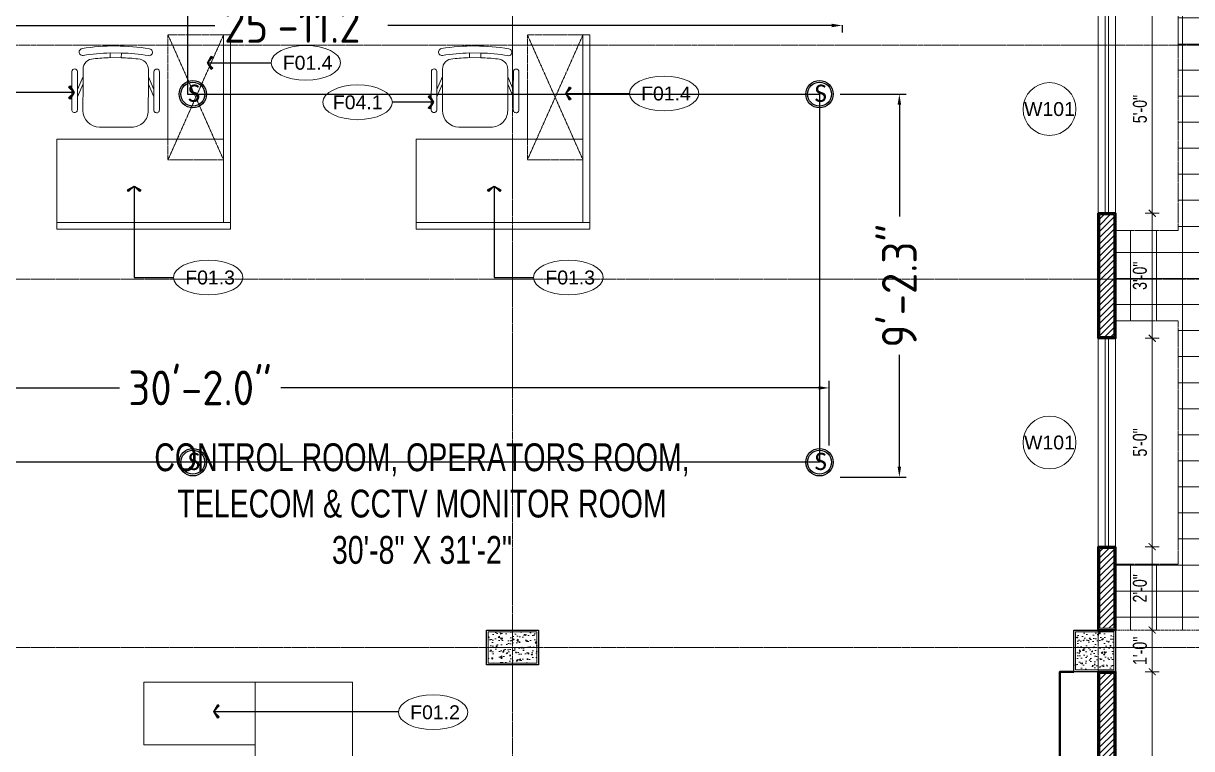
# Model space of a CAD drawing. Header units: inches. Extents: x 985 to 11353, y 526 to 2181.
# Drawn here: x 8684.3 to 9020.5, y 1572.1 to 1781 of the extents above; entities that cross this region are included whole.
import ezdxf
from ezdxf.enums import TextEntityAlignment as Align

# ---------------------------------------------------------------- set-up
doc = ezdxf.new("R2010")
doc.units = ezdxf.units.IN
doc.header["$MEASUREMENT"] = 0
for name, pattern in [('ACAD_ISO12W100', [21, 12, -3, 0, -3, 0, -3]), ('DASH', [0.35, 0.25, -0.1]), ('HIDDEN', [0.375, 0.25, -0.125]), ('PHANTOMX2', [5, 2.5, -0.5, 0.5, -0.5, 0.5, -0.5])]:
    doc.linetypes.add(name, pattern=pattern)
for name, color, linetype, lineweight in [('COLUMN', 1, 'Continuous', 25), ('Dimension', 22, 'Continuous', 13), ('Elevation Marker', 252, 'Continuous', 15), ('Glass', 5, 'Continuous', 9), ('grid', 9, 'Continuous', 13), ('HACTH', 8, 'Continuous', 9), ('I-DOOR-IDEN-N', 7, 'Continuous', 15), ('I-FURN-CODE', 171, 'Continuous', 15), ('ID-FURN', 7, 'Continuous', 15), ('Plaster Line', 5, 'Continuous', 15), ('Porch', 90, 'Continuous', 15), ('Sunshed', 5, 'Continuous', 15), ('wall 05', 3, 'Continuous', 40), ('WINDOW', 140, 'Continuous', 9)]:
    doc.layers.add(name, color=color, linetype=linetype, lineweight=lineweight)
for name, color, linetype in [('FREE-TEXT', 7, 'Continuous'), ('smoke detector', 1, 'Continuous'), ('Text', 7, 'Continuous'), ('zone wiring', 5, 'Continuous')]:
    doc.layers.add(name, color=color, linetype=linetype)
doc.styles.add('Arial', font='arial.ttf')
doc.styles.get("Standard").update_dxf_attribs({"font": 'isocp3.shx'})
doc.styles.add('Swiss721', font='swisscl.ttf')
doc.dimstyles.new('DIM08', dxfattribs={"dimtxt": 8, "dimasz": 4, "dimexe": 4, "dimexo": 0, "dimgap": 3, "dimtad": 1, "dimdec": 1, "dimzin": 3, "dimdsep": 46, "dimlunit": 4, "dimtxsty": 'Swiss721', "dimblk": 'ARCHTICK', "dimcen": 0, "dimdle": 4, "dimclrd": 256, "dimclre": 256, "dimclrt": 256, "dimadec": 0, "dimazin": 0, "dimtfac": 1, "dimtdec": 1, "dimtofl": 0, "dimtmove": 0, "dimatfit": 3, "dimldrblk": 'ARCHTICK', "dimfxl": 4, "dimfxlon": 1, "dimtfill": 1, "dimtolj": 1, "dimtzin": 0, "dimlwd": 9, "dimlwe": 9, "dimarcsym": 0})
doc.dimstyles.new('F50', dxfattribs={"dimscale": 50, "dimtxt": 1.6, "dimasz": 1, "dimexe": 1.5, "dimexo": 1, "dimgap": 0.5, "dimtad": 1, "dimdec": 0, "dimzin": 12, "dimdsep": 46, "dimtxsty": 'Arial', "dimblk1": 'ARCHTICK', "dimblk2": 'ARCHTICK', "dimsah": 1, "dimcen": 0, "dimdle": 1.5, "dimclrd": 9, "dimclre": 9, "dimclrt": 2, "dimadec": 0, "dimazin": 3, "dimtfac": 1, "dimtdec": 0, "dimtix": 1, "dimtmove": 2, "dimatfit": 3, "dimldrblk": 'ArrowNote', "dimfxl": 1, "dimtolj": 1, "dimtzin": 0, "dimarcsym": 0})
doc.dimstyles.get("Standard").update_dxf_attribs({"dimtxt": 2, "dimasz": 3, "dimexe": 2, "dimexo": 2, "dimgap": 1, "dimtad": 0, "dimtih": 1, "dimtoh": 1, "dimdec": 1, "dimzin": 0, "dimdsep": 46, "dimtxsty": 'Standard', "dimcen": 0, "dimclrd": 256, "dimclre": 256, "dimclrt": 256, "dimadec": 1, "dimazin": 0, "dimtfac": 1, "dimtdec": 1, "dimtofl": 0, "dimtmove": 0, "dimatfit": 3, "dimfxl": 1, "dimtolj": 1, "dimtzin": 0, "dimlwd": -1, "dimlwe": -1, "dimarcsym": 0})
pattern_1 = [(50, (0, 0), (3.58630091, -0.313760675), [0.375, -4.125]), (355, (0, 0), (-0.69375667, 3.76096067), [0.3, -3.3]), (100.4514, (0.299, -0.026), (2.89254691, 3.44719771), [0.31870095, -3.50571056]), (46.1842, (0, 1), (5.33620524, -0.82759507), [0.5625, -6.1875]), (96.6356, (0.4447, 0.931), (4.67331353, 4.87058935), [0.47805144, -5.258565]), (351.1842, (0, 1), (4.67330973, 4.870593), [0.45, -4.95]), (21, (0.5, 0.75), (2.98453526, -2.01309445), [0.375, -4.125]), (326, (0.5, 0.75), (1.21657666, 3.62575023), [0.3, -3.3]), (71.4514, (0.7487, 0.5822), (4.20111314, 1.61265248), [0.31870095, -3.50571056]), (37.5, (0, 0), (0.060799277, 1.66446927), [0, -3.26, 0, -3.35, 0, -3.3125]), (7.5, (0, 0), (1.315347687, 1.97205856), [0, -1.91, 0, -3.185, 0, -1.2625]), (327.5, (-1.115, 0), (2.66911218, -0.112774359), [0, -1.25, 0, -3.9, 0, -5.175]), (317.5, (-1.615, 0), (2.915930847, 0.50052491), [0, -1.625, 0, -2.59, 0, -3.675])]
pattern_2 = [(45, (-114667.1369, -169903.1285), (-0.8838834765, 0.8838834765), [])]

# ---------------------------------------------------------------- blocks, each defined once
blk = doc.blocks.new('C10X15')
at = {"layer": 'HACTH'}
h = blk.add_hatch(dxfattribs=at)
h.set_pattern_fill('AR-CONC', color=256, scale=0.5, style=0)
h.set_pattern_definition(pattern_1)
h.paths.add_polyline_path([(88231.5, -6817.5), (88231.5, -6808.5), (88217.5, -6808.5), (88217.5, -6817.5)])
at = {"layer": 'COLUMN'}
blk.add_lwpolyline([(88217, -6808), (88232, -6808), (88232, -6818), (88217, -6818)], close=True, dxfattribs=at)
at = {"layer": 'Plaster Line'}
blk.add_lwpolyline([(88217.5, -6808.5), (88231.5, -6808.5), (88231.5, -6817.5), (88217.5, -6817.5)], close=True, dxfattribs=at)
blk = doc.blocks.new('C 12X12')
at = {"layer": 'HACTH'}
h = blk.add_hatch(dxfattribs=at)
h.set_pattern_fill('AR-CONC', color=256, scale=0.5, style=0)
h.set_pattern_definition(pattern_1)
h.paths.add_polyline_path([(88279, -6819.5), (88279, -6808.5), (88268, -6808.5), (88268, -6819.5)])
at = {"layer": 'COLUMN'}
blk.add_lwpolyline([(88267.5, -6808), (88279.5, -6808), (88279.5, -6820), (88267.5, -6820)], close=True, dxfattribs=at)
at = {"layer": 'Plaster Line'}
blk.add_lwpolyline([(88268, -6808.5), (88279, -6808.5), (88279, -6819.5), (88268, -6819.5)], close=True, dxfattribs=at)
blk = doc.blocks.new('chair_12')
at = {"layer": 'ID-FURN', "color": 8}
for p, q in [((39.9, -50.7), (-40.1, -50.4)), ((39.8, -84.5), (-40.2, -84.2)), ((-235.6, -219.8), (-235.8, -272.6)), ((234.4, -221.1), (234.2, -274)), ((-275.9, -312.8), (-276, -365.7)), ((274.1, -314.4), (274, -367.2))]:
    blk.add_line(p, q, dxfattribs=at)
blk.add_lwpolyline([(-235.8, -272.6), (-236.3, -463.6, 0.411076), (-116.6, -583.9), (113.4, -584.6, 0.419442), (233.7, -464.9), (234.2, -274), (274, -367.2), (273.7, -460.5, 1.013898), (313.7, -460.6), (314.5, -185.6, 0.968623), (274.5, -185.5), (274.1, -314.4), (234.4, -221.1), (234.5, -168.9, 0.414335), (159.7, -93.7, 0.02236), (39.8, -84.5), (39.9, -50.7, -0.033856), (234.3, -69.8, 1.009644), (242.6, -20.5, 0.081725), (-242.7, -19.2, 1.009644), (-234.7, -68.5, -0.033856), (-40.1, -50.4), (-40.2, -84.2, 0.02236), (-160.2, -92.8, 0.416163), (-235.5, -167.6), (-235.6, -219.8), (-275.9, -312.8), (-275.5, -183.9, 0.92691), (-315.5, -183.8), (-316.3, -458.8, 1.016772), (-276.3, -458.9), (-276, -365.7)], format="xyb", close=True, dxfattribs=at)
blk = doc.blocks.new('ws 1200x1350')
at = {"layer": 'ID-FURN', "color": 8, "linetype": 'HIDDEN', "ltscale": 0.05}
for p, q in [((-7943.2, 23138.8), (-7543.2, 22238.8)), ((-7543.2, 23138.8), (-7943.2, 22238.8))]:
    blk.add_line(p, q, dxfattribs=at)
blk.add_lwpolyline([(-7943.2, 22238.8), (-7543.2, 22238.8), (-7543.2, 23138.8), (-7943.2, 23138.8)], close=True, dxfattribs=at)
at = {"layer": 'ID-FURN', "color": 8, "ltscale": 0.05}
for points in [[(-7543.2, 23138.8), (-7543.2, 21789.1), (-7493.2, 21789.1), (-7493.2, 23138.8)], [(-7543.2, 22389.1), (-7543.2, 21789.1), (-8743.2, 21789.1), (-8743.2, 22389.1)], [(-8743.2, 21789.1), (-8743.2, 21739.1), (-7493.2, 21739.1), (-7493.2, 21789.1)]]:
    blk.add_lwpolyline(points, close=True, dxfattribs=at)
at = {"layer": 'ID-FURN', "ltscale": 0.05}
blk.add_blockref('chair_12', (-8318.4, 23058.9), dxfattribs=at)
blk = doc.blocks.new('_ArchTick')
at = {"color": 0, "linetype": 'ByBlock', "const_width": 0.15}
blk.add_lwpolyline([(-0.5, -0.5), (0.5, 0.5)], dxfattribs=at)
blk = doc.blocks.new('*D393')
at = {"layer": 'Defpoints', "color": 0, "transparency": 16777216}
for p in [(8998.56, 1786.28), (8998.56, 1726.28), (9009.12, 1726.28)]:
    blk.add_point(p, dxfattribs=at)
at = {"layer": 'Dimension', "lineweight": 9, "transparency": 16777216}
for p, q in [((9009.12, 1788.28), (9009.12, 1724.28)), ((9007.12, 1786.28), (9011.12, 1786.28)), ((9007.12, 1726.28), (9011.12, 1726.28))]:
    blk.add_line(p, q, dxfattribs=at)
at = {"layer": 'Dimension', "lineweight": 9, "transparency": 16777216, "xscale": 2, "yscale": 2, "zscale": 2}
for p, rotation in [((9009.12, 1786.28), 90), ((9009.12, 1726.28), 270)]:
    blk.add_blockref('_ArchTick', p, dxfattribs=dict(at, rotation=rotation))
at = {"layer": 'Dimension', "transparency": 16777216, "insert": (9005.58, 1756.28), "char_height": 4, "attachment_point": 5, "rotation": 90, "style": 'Swiss721', "bg_fill": 3, "box_fill_scale": 1.25, "bg_fill_color": 256, "bg_fill_true_color": 13158600, "bg_fill_transparency": 0}
blk.add_mtext('\\A1;5\'-0"', dxfattribs=at)
blk = doc.blocks.new('*D394')
at = {"layer": 'Defpoints', "color": 0, "transparency": 16777216}
for p in [(8998.56, 1726.28), (8998.56, 1690.28), (9009.12, 1690.28)]:
    blk.add_point(p, dxfattribs=at)
at = {"layer": 'Dimension', "lineweight": 9, "transparency": 16777216}
for p, q in [((9009.12, 1728.28), (9009.12, 1688.28)), ((9007.12, 1726.28), (9011.12, 1726.28)), ((9007.12, 1690.28), (9011.12, 1690.28))]:
    blk.add_line(p, q, dxfattribs=at)
at = {"layer": 'Dimension', "lineweight": 9, "transparency": 16777216, "xscale": 2, "yscale": 2, "zscale": 2}
for p, rotation in [((9009.12, 1726.28), 90), ((9009.12, 1690.28), 270)]:
    blk.add_blockref('_ArchTick', p, dxfattribs=dict(at, rotation=rotation))
at = {"layer": 'Dimension', "transparency": 16777216, "insert": (9005.57, 1708.28), "char_height": 4, "attachment_point": 5, "rotation": 90, "style": 'Swiss721', "bg_fill": 3, "box_fill_scale": 1.25, "bg_fill_color": 256, "bg_fill_true_color": 13158600, "bg_fill_transparency": 0}
blk.add_mtext('\\A1;3\'-0"', dxfattribs=at)
blk = doc.blocks.new('*D395')
at = {"layer": 'Defpoints', "color": 0, "transparency": 16777216}
for p in [(8998.56, 1690.28), (8998.56, 1630.28), (9009.12, 1630.28)]:
    blk.add_point(p, dxfattribs=at)
at = {"layer": 'Dimension', "lineweight": 9, "transparency": 16777216}
for p, q in [((9009.12, 1692.28), (9009.12, 1628.28)), ((9007.12, 1690.28), (9011.12, 1690.28)), ((9007.12, 1630.28), (9011.12, 1630.28))]:
    blk.add_line(p, q, dxfattribs=at)
at = {"layer": 'Dimension', "lineweight": 9, "transparency": 16777216, "xscale": 2, "yscale": 2, "zscale": 2}
for p, rotation in [((9009.12, 1690.28), 90), ((9009.12, 1630.28), 270)]:
    blk.add_blockref('_ArchTick', p, dxfattribs=dict(at, rotation=rotation))
at = {"layer": 'Dimension', "transparency": 16777216, "insert": (9005.58, 1660.28), "char_height": 4, "attachment_point": 5, "rotation": 90, "style": 'Swiss721', "bg_fill": 3, "box_fill_scale": 1.25, "bg_fill_color": 256, "bg_fill_true_color": 13158600, "bg_fill_transparency": 0}
blk.add_mtext('\\A1;5\'-0"', dxfattribs=at)
blk = doc.blocks.new('*D396')
at = {"layer": 'Defpoints', "color": 0, "transparency": 16777216}
for p in [(8998.56, 1630.28), (8998.56, 1606.28), (9009.12, 1606.28)]:
    blk.add_point(p, dxfattribs=at)
at = {"layer": 'Dimension', "lineweight": 9, "transparency": 16777216}
for p, q in [((9007.12, 1630.28), (9011.12, 1630.28)), ((9009.12, 1632.28), (9009.12, 1604.28)), ((9007.12, 1606.28), (9011.12, 1606.28))]:
    blk.add_line(p, q, dxfattribs=at)
at = {"layer": 'Dimension', "lineweight": 9, "transparency": 16777216, "xscale": 2, "yscale": 2, "zscale": 2}
for p, rotation in [((9009.12, 1630.28), 90), ((9009.12, 1606.28), 270)]:
    blk.add_blockref('_ArchTick', p, dxfattribs=dict(at, rotation=rotation))
at = {"layer": 'Dimension', "transparency": 16777216, "insert": (9005.58, 1618.28), "char_height": 4, "attachment_point": 5, "rotation": 90, "style": 'Swiss721', "bg_fill": 3, "box_fill_scale": 1.25, "bg_fill_color": 256, "bg_fill_true_color": 13158600, "bg_fill_transparency": 0}
blk.add_mtext('\\A1;2\'-0"', dxfattribs=at)
blk = doc.blocks.new('*D397')
at = {"layer": 'Defpoints', "color": 0, "transparency": 16777216}
for p in [(8998.56, 1606.28), (8998.56, 1594.28)]:
    blk.add_point(p, dxfattribs=at)
at = {"layer": 'Dimension', "lineweight": 9, "transparency": 16777216}
for p, q in [((9009.12, 1608.28), (9009.12, 1592.28)), ((9007.12, 1606.28), (9011.12, 1606.28)), ((9007.12, 1594.28), (9011.12, 1594.28))]:
    blk.add_line(p, q, dxfattribs=at)
at = {"layer": 'Dimension', "lineweight": 9, "transparency": 16777216, "xscale": 2, "yscale": 2, "zscale": 2}
for p, rotation in [((9009.12, 1606.28), 90), ((9009.12, 1594.28), 270)]:
    blk.add_blockref('_ArchTick', p, dxfattribs=dict(at, rotation=rotation))
at = {"layer": 'Dimension', "transparency": 16777216, "insert": (9005.58, 1600.28), "char_height": 4, "attachment_point": 5, "rotation": 90, "style": 'Swiss721', "bg_fill": 3, "box_fill_scale": 1.25, "bg_fill_color": 256, "bg_fill_true_color": 13158600, "bg_fill_transparency": 0}
blk.add_mtext('\\A1;1\'-0"', dxfattribs=at)
at = {"layer": 'Defpoints', "color": 0, "transparency": 16777216}
blk.add_point((9009.12, 1594.28), dxfattribs=at)
blk = doc.blocks.new('*D398')
at = {"layer": 'Defpoints', "color": 0, "transparency": 16777216}
for p in [(8998.56, 1594.28), (8998.56, 1438.28), (9009.12, 1438.28)]:
    blk.add_point(p, dxfattribs=at)
at = {"layer": 'Dimension', "lineweight": 9, "transparency": 16777216}
for p, q in [((9007.12, 1594.28), (9011.12, 1594.28)), ((9009.12, 1596.28), (9009.12, 1436.28)), ((9007.12, 1438.28), (9011.12, 1438.28))]:
    blk.add_line(p, q, dxfattribs=at)
at = {"layer": 'Dimension', "lineweight": 9, "transparency": 16777216, "xscale": 2, "yscale": 2, "zscale": 2}
for p, rotation in [((9009.12, 1594.28), 90), ((9009.12, 1438.28), 270)]:
    blk.add_blockref('_ArchTick', p, dxfattribs=dict(at, rotation=rotation))
at = {"layer": 'Dimension', "transparency": 16777216, "insert": (9005.57, 1516.28), "char_height": 4, "attachment_point": 5, "rotation": 90, "style": 'Swiss721', "bg_fill": 3, "box_fill_scale": 1.25, "bg_fill_color": 256, "bg_fill_true_color": 13158600, "bg_fill_transparency": 0}
blk.add_mtext('\\A1;13\'-0"', dxfattribs=at)
blk = doc.blocks.new('wall&door')
at = {"color": 0, "linetype": 'ByBlock', "lineweight": -2}
blk.add_circle((0, 0), 3.04, dxfattribs=at)
at = {"color": 0, "linetype": 'ByBlock', "lineweight": -2, "ltscale": 25.4, "style": 'Arial'}
blk.add_attdef('PT1', text='', height=1.6, dxfattribs=at).set_placement((0, 0), align=Align.MIDDLE_CENTER)
blk = doc.blocks.new('ArrowNote')
at = {"linetype": 'ByBlock', "lineweight": -2}
h = blk.add_hatch(color=0, dxfattribs=at)
h.paths.add_polyline_path([(-0.56, -0.96), (-0.79, -0.79), (0, 0)])
h.paths.add_polyline_path([(-0.56, 0.96), (0, 0), (-0.79, 0.79)])
at = {"color": 0, "linetype": 'ByBlock', "lineweight": -2}
blk.add_lwpolyline([(0, 0), (-2, 0)], dxfattribs=at)
for points in [[(-0.56, 0.96), (0, 0), (-0.79, 0.79)], [(-0.56, -0.96), (-0.79, -0.79), (0, 0)]]:
    blk.add_lwpolyline(points, close=True, dxfattribs=at)
blk = doc.blocks.new('Floor Fin')
at = {"extrusion": (0, 0, -1)}
blk.add_ellipse((0, 0), major_axis=(4, 0), ratio=0.5, start_param=4.712389, end_param=10.995574, dxfattribs=at)
at = {"color": 0, "linetype": 'ByBlock', "lineweight": -2, "ltscale": 25.4, "style": 'Arial'}
blk.add_attdef('CA3', text='', height=1.6, dxfattribs=at).set_placement((0, 0), align=Align.MIDDLE_CENTER)
blk = doc.blocks.new('smoke detector')
at = {"layer": 'smoke detector'}
for radius in [3.95, 3.45]:
    blk.add_circle((331.62, 4109.64), radius, dxfattribs=at)
at = {"layer": 'smoke detector', "insert": (330.17, 4112.38), "char_height": 5, "attachment_point": 1}
blk.add_mtext_dynamic_manual_height_columns('{\\fCalibri|b0|i0|c0|p34;S}', width=5, gutter_width=1, heights=[0], dxfattribs=at)
blk = doc.blocks.new('*D443')
at = {"layer": 'Defpoints', "color": 0, "transparency": 16777216}
for p in [(8608.67, 1782.4), (8919.9, 1782.4), (8919.9, 1780.35)]:
    blk.add_point(p, dxfattribs=at)
at = {"layer": 'FREE-TEXT', "transparency": 16777216}
for p, q in [((8608.67, 1780.4), (8608.67, 1778.35)), ((8611.67, 1780.35), (8739.41, 1780.35)), ((8916.9, 1780.35), (8789.16, 1780.35)), ((8919.9, 1780.4), (8919.9, 1778.35))]:
    blk.add_line(p, q, dxfattribs=at)
for points in [[(8611.67, 1780.85), (8611.67, 1779.85), (8608.67, 1780.35)], [(8916.9, 1780.85), (8916.9, 1779.85), (8919.9, 1780.35)]]:
    blk.add_solid(points, dxfattribs=at)
at = {"layer": 'FREE-TEXT', "transparency": 16777216, "insert": (8764.28, 1780.35), "char_height": 10, "attachment_point": 5}
blk.add_mtext('\\A1;25\'-11.2"', dxfattribs=at)
blk = doc.blocks.new('*D444')
at = {"layer": 'Defpoints', "color": 0, "transparency": 16777216}
for p in [(8917.34, 1760.58), (8917.34, 1650.28), (8936.36, 1650.28)]:
    blk.add_point(p, dxfattribs=at)
at = {"layer": 'FREE-TEXT', "transparency": 16777216}
for p, q in [((8919.34, 1760.58), (8938.36, 1760.58)), ((8936.36, 1757.58), (8936.36, 1725.39)), ((8936.36, 1653.28), (8936.36, 1685.48)), ((8919.34, 1650.28), (8938.36, 1650.28))]:
    blk.add_line(p, q, dxfattribs=at)
for points in [[(8935.86, 1757.58), (8936.86, 1757.58), (8936.36, 1760.58)], [(8935.86, 1653.28), (8936.86, 1653.28), (8936.36, 1650.28)]]:
    blk.add_solid(points, dxfattribs=at)
at = {"layer": 'FREE-TEXT', "transparency": 16777216, "insert": (8936.36, 1705.43), "char_height": 10, "attachment_point": 5, "rotation": 90}
blk.add_mtext('\\A1;9\'-2.3"', dxfattribs=at)
blk = doc.blocks.new('*D445')
at = {"layer": 'Defpoints', "color": 0, "transparency": 16777216}
for p in [(8916.19, 1675.99), (8554.19, 1658.54), (8916.19, 1657.38)]:
    blk.add_point(p, dxfattribs=at)
at = {"layer": 'FREE-TEXT', "transparency": 16777216}
for p, q in [((8554.19, 1660.54), (8554.19, 1677.99)), ((8916.19, 1659.38), (8916.19, 1677.99)), ((8557.19, 1675.99), (8711.94, 1675.99)), ((8913.19, 1675.99), (8758.44, 1675.99))]:
    blk.add_line(p, q, dxfattribs=at)
for points in [[(8557.19, 1676.49), (8557.19, 1675.49), (8554.19, 1675.99)], [(8913.19, 1676.49), (8913.19, 1675.49), (8916.19, 1675.99)]]:
    blk.add_solid(points, dxfattribs=at)
at = {"layer": 'FREE-TEXT', "transparency": 16777216, "insert": (8735.19, 1675.99), "char_height": 10, "attachment_point": 5}
blk.add_mtext('\\A1;30\'-2.0"', dxfattribs=at)

msp = doc.modelspace()

# ---------------------------------------------------------------- hatches: boundary and pattern name
at = {"layer": 'HACTH'}
h = msp.add_hatch(dxfattribs=at)
h.set_pattern_fill('ANSI31', color=256, scale=10, style=0)
h.set_pattern_definition(pattern_2)
h.paths.add_polyline_path([(8998.06, 1725.78), (8994.06, 1725.78), (8994.06, 1706.79), (8994.06, 1702.79), (8994.06, 1690.78), (8998.06, 1690.78)])
h = msp.add_hatch(dxfattribs=at)
h.set_pattern_fill('ANSI31', color=256, scale=10, style=0)
h.set_pattern_definition([(45, (-110469.4742, -171261.8229), (-0.8838834765, 0.8838834765), [])])
h.paths.add_polyline_path([(8998.06, 1629.78), (8994.06, 1629.78), (8994.06, 1606.78), (8998.06, 1606.78)])
h = msp.add_hatch(dxfattribs=at)
h.set_pattern_fill('ANSI31', color=256, scale=10, style=0)
h.set_pattern_definition(pattern_2)
h.paths.add_polyline_path([(8998.06, 1593.78), (8994.06, 1593.78), (8994.06, 1438.78), (8998.06, 1438.78)])

# ---------------------------------------------------------------- linework, layer by layer
at = {"layer": 'Glass', "ltscale": 10}
for points in [[(8996.56, 1786.28), (8995.56, 1786.28), (8995.56, 1726.28), (8996.56, 1726.28)], [(8996.56, 1690.28), (8995.56, 1690.28), (8995.56, 1630.28), (8996.56, 1630.28)]]:
    msp.add_lwpolyline(points, close=True, dxfattribs=at)
at = {"layer": 'grid', "linetype": 'PHANTOMX2', "ltscale": 0.2}
for p, q in [((8825.06, 1897.99), (8825.06, 1391.54)), ((8993.56, 1897.99), (8993.56, 1391.54))]:
    msp.add_line(p, q, dxfattribs=at)
at = {"layer": 'ID-FURN'}
for points in [[(8751, 1573.24), (8751, 1591.24), (8719, 1591.24), (8719, 1573.24)], [(8779, 1525.24), (8779, 1591.24), (8751, 1591.24), (8751, 1525.24)]]:
    msp.add_lwpolyline(points, close=True, dxfattribs=at)
at = {"layer": 'Plaster Line'}
msp.add_lwpolyline([(8994.06, 1706.79), (8994.06, 1725.78), (8998.06, 1725.78), (8998.06, 1690.78), (8994.06, 1690.78), (8994.06, 1702.79), (8994.06, 1702.79), (8994.06, 1706.79), (8994.06, 1706.79)], dxfattribs=at)
for points in [[(8998.06, 1629.78), (8994.06, 1629.78), (8994.06, 1606.78), (8998.06, 1606.78)], [(8998.06, 1438.78), (8994.06, 1438.78), (8994.06, 1593.78), (8998.06, 1593.78)]]:
    msp.add_lwpolyline(points, close=True, dxfattribs=at)
at = {"layer": 'Porch', "linetype": 'DASH', "ltscale": 1.5}
msp.add_lwpolyline([(8998.56, 1606.28), (9068.57, 1606.28), (9068.57, 1438.28), (8998.56, 1438.28)], dxfattribs=at)
at = {"layer": 'Sunshed', "linetype": 'DASH'}
for points in [[(8998.56, 1721.28), (9016.56, 1721.28), (9016.56, 1791.28), (8998.56, 1791.28)], [(8998.56, 1625.28), (9016.56, 1625.28), (9016.56, 1695.28), (8998.56, 1695.28)]]:
    msp.add_lwpolyline(points, dxfattribs=at)
at = {"layer": 'wall 05'}
for points in [[(8993.56, 1707.29), (8993.56, 1726.28), (8998.56, 1726.28), (8998.56, 1690.28), (8993.56, 1690.28), (8993.56, 1707.29)], [(8986.56, 1438.28), (8982.56, 1438.28), (8982.56, 1594.28), (8986.56, 1594.28)]]:
    msp.add_lwpolyline(points, dxfattribs=at)
for points in [[(8998.56, 1630.28), (8993.56, 1630.28), (8993.56, 1606.28), (8998.56, 1606.28)], [(8998.56, 1438.28), (8993.56, 1438.28), (8993.56, 1594.28), (8998.56, 1594.28)]]:
    msp.add_lwpolyline(points, close=True, dxfattribs=at)
at = {"layer": 'WINDOW', "ltscale": 10}
for points in [[(8998.56, 1786.28), (8993.56, 1786.28), (8993.56, 1726.28), (8998.56, 1726.28)], [(8998.56, 1690.28), (8993.56, 1690.28), (8993.56, 1630.28), (8998.56, 1630.28)]]:
    msp.add_lwpolyline(points, close=True, dxfattribs=at)
at = {"layer": 'zone wiring', "color": 30}
for p, q in [((8731.53, 1792.98), (8731.53, 1760.58)), ((8731.53, 1760.58), (8913.39, 1760.58)), ((8913.39, 1760.58), (8913.39, 1654.59)), ((8913.39, 1654.59), (8554.19, 1654.59))]:
    msp.add_line(p, q, dxfattribs=at)

# ---------------------------------------------------------------- block references
at = {"layer": 'HACTH'}
for name, p in [('C10X15', (-79399.44, 8414.28)), ('C 12X12', (-79280.94, 8414.28))]:
    msp.add_blockref(name, p, dxfattribs=at)
at = {"layer": 'I-DOOR-IDEN-N'}
ref = msp.add_blockref('wall&door', (8979.55, 1756.28), dxfattribs=dict(at, xscale=2.5, yscale=2.5, zscale=2.5))
ref.add_attrib('PT1', 'W101', dxfattribs={"layer": '0', "color": 7, "linetype": 'ByBlock', "lineweight": -2, "ltscale": 25.4, "height": 4, "style": 'Arial'}).set_placement((8979.55, 1756.28), align=Align.MIDDLE_CENTER)
ref = msp.add_blockref('wall&door', (8979.55, 1660.28), dxfattribs=dict(at, xscale=2.5, yscale=2.5, zscale=2.5))
ref.add_attrib('PT1', 'W101', dxfattribs={"layer": '0', "color": 7, "linetype": 'ByBlock', "lineweight": -2, "ltscale": 25.4, "height": 4, "style": 'Arial'}).set_placement((8979.55, 1660.28), align=Align.MIDDLE_CENTER)
at = {"layer": 'I-FURN-CODE'}
ref = msp.add_blockref('Floor Fin', (8765.57, 1769.61), dxfattribs=dict(at, xscale=2.5, yscale=2.5, zscale=2.5))
ref.add_attrib('CA3', 'F01.4', dxfattribs={"layer": '0', "color": 7, "linetype": 'ByBlock', "lineweight": -2, "ltscale": 25.4, "height": 4, "style": 'Arial'}).set_placement((8766.11, 1769.61), align=Align.MIDDLE_CENTER)
ref = msp.add_blockref('Floor Fin', (8868.67, 1760.76), dxfattribs=dict(at, xscale=2.5, yscale=2.5, zscale=2.5))
ref.add_attrib('CA3', 'F01.4', dxfattribs={"layer": '0', "color": 7, "linetype": 'ByBlock', "lineweight": -2, "ltscale": 25.4, "height": 4, "style": 'Arial'}).set_placement((8869.21, 1760.76), align=Align.MIDDLE_CENTER)
ref = msp.add_blockref('Floor Fin', (8780.49, 1758.22), dxfattribs=dict(at, xscale=-2.5, yscale=2.5, zscale=2.5))
ref.add_attrib('CA3', 'F04.1', dxfattribs={"layer": '0', "color": 7, "linetype": 'ByBlock', "lineweight": -2, "ltscale": 25.4, "height": 4, "style": 'Arial'}).set_placement((8780.52, 1758.22), align=Align.MIDDLE_CENTER)
ref = msp.add_blockref('Floor Fin', (8737.51, 1707.79), dxfattribs=dict(at, xscale=2.5, yscale=2.5, zscale=2.5))
ref.add_attrib('CA3', 'F01.3', dxfattribs={"layer": '0', "color": 7, "linetype": 'ByBlock', "lineweight": -2, "ltscale": 25.4, "height": 4, "style": 'Arial'}).set_placement((8738.05, 1707.79), align=Align.MIDDLE_CENTER)
ref = msp.add_blockref('Floor Fin', (8841.12, 1707.79), dxfattribs=dict(at, xscale=2.5, yscale=2.5, zscale=2.5))
ref.add_attrib('CA3', 'F01.3', dxfattribs={"layer": '0', "color": 7, "linetype": 'ByBlock', "lineweight": -2, "ltscale": 25.4, "height": 4, "style": 'Arial'}).set_placement((8841.66, 1707.79), align=Align.MIDDLE_CENTER)
ref = msp.add_blockref('Floor Fin', (8802.23, 1582.6), dxfattribs=dict(at, xscale=2.5, yscale=2.5, zscale=2.5))
ref.add_attrib('CA3', 'F01.2', dxfattribs={"layer": '0', "color": 7, "linetype": 'ByBlock', "lineweight": -2, "ltscale": 25.4, "height": 4, "style": 'Arial'}).set_placement((8802.77, 1582.6), align=Align.MIDDLE_CENTER)
at = {"layer": 'ID-FURN', "xscale": 0.03999999997904524, "yscale": 0.03999999997904524, "zscale": 0.03999999997904524}
for p in [(9043.65, 852.09), (9147.06, 852.09)]:
    msp.add_blockref('ws 1200x1350', p, dxfattribs=at)
at = {"layer": 'smoke detector'}
for p in [(8401.47, -2349.06), (8581.77, -2349.06), (8401.47, -2455.05), (8581.77, -2455.05)]:
    msp.add_blockref('smoke detector', p, dxfattribs=at)

# ---------------------------------------------------------------- texts
at = {"layer": 'Text', "insert": (8799.01, 1660.02), "char_height": 8, "width": 158.6564, "attachment_point": 2, "style": 'Swiss721'}
msp.add_mtext('CONTROL ROOM, OPERATORS ROOM, TELECOM & CCTV MONITOR ROOM 30\'-8" X 31\'-2" ', dxfattribs=at)

# ---------------------------------------------------------------- dimensions: what is measured, and where the dimension line sits
at = {"layer": 'FREE-TEXT'}
for base, p1, p2, picture, middle in [((8919.9, 1780.35), (8608.67, 1782.4), (8919.9, 1782.4), '*D443', (8764.28, 1780.35)), ((8916.19, 1675.99), (8554.19, 1658.54), (8916.19, 1657.38), '*D445', (8735.19, 1675.99))]:
    dim = msp.add_linear_dim(base=base, p1=p1, p2=p2, dimstyle='Standard', override={"dimtxt": 10, "dimtih": 0, "dimtoh": 0, "dimlunit": 3}, dxfattribs=at)
    dim.commit()
    dim.dimension.update_dxf_attribs({"geometry": picture, "text_midpoint": middle})
dim = msp.add_linear_dim(base=(8936.36, 1650.28), p1=(8917.34, 1760.58), p2=(8917.34, 1650.28), angle=90, dimstyle='Standard', override={"dimtxt": 10, "dimtih": 0, "dimtoh": 0, "dimlunit": 3}, dxfattribs=at)
dim.commit()
dim.dimension.update_dxf_attribs({"geometry": '*D444', "text_midpoint": (8936.36, 1705.43)})

# ---------------------------------------------------------------- leaders
at = {"layer": 'I-FURN-CODE'}
for points, override in [([(8737.27, 1769.61), (8755.57, 1769.61)], {"dimasz": 0.04, "dimgap": 0.5, "dimtad": 0, "dimfxl": 0.18}), ([(8698.92, 1761.05), (8680.62, 1761.05)], {"dimasz": 0.04, "dimgap": 0.5, "dimtad": 0, "dimfxl": 0.18}), ([(8840.37, 1760.76), (8858.67, 1760.76)], {"dimasz": 0.04, "dimgap": 0.5, "dimtad": 0, "dimfxl": 0.18}), ([(8802.34, 1758.22), (8790.49, 1758.22)], {"dimasz": 0.04, "dimgap": 0.5, "dimtad": 0, "dimfxl": 0.18}), ([(8716.18, 1734.1), (8716.18, 1707.79), (8727.51, 1707.79)], {"dimasz": 0.04, "dimtad": 0, "dimfxl": 0.18}), ([(8819.79, 1734.1), (8819.79, 1707.79), (8831.12, 1707.79)], {"dimasz": 0.04, "dimtad": 0, "dimfxl": 0.18}), ([(8739.12, 1582.87), (8792.25, 1582.87)], {"dimasz": 0.04, "dimgap": 0.5, "dimtad": 0, "dimfxl": 0.18})]:
    msp.add_leader(points, dimstyle='F50', override=override, dxfattribs=at)

# ---------------------------------------------------------------- next in the draw order: dimensions: what is measured, and where the dimension line sits
at = {"layer": 'Dimension'}
dim = msp.add_linear_dim(base=(9009.12, 1726.28), p1=(8998.56, 1786.28), p2=(8998.56, 1726.28), angle=90, dimstyle='DIM08', override={"dimscale": 0.5, "dimarcsym": 2}, dxfattribs=at)
dim.commit()
dim.dimension.update_dxf_attribs({"geometry": '*D393', "text_midpoint": (9005.58, 1756.28)})

# ---------------------------------------------------------------- next in the draw order: linework, layer by layer
at = {"layer": 'Elevation Marker', "linetype": 'ACAD_ISO12W100', "ltscale": 0.02}
msp.add_line((9055.09, 1774.64), (8302.37, 1774.64), dxfattribs=at)

# ---------------------------------------------------------------- next in the draw order: dimensions: what is measured, and where the dimension line sits
at = {"layer": 'Dimension'}
dim = msp.add_linear_dim(base=(9009.12, 1690.28), p1=(8998.56, 1726.28), p2=(8998.56, 1690.28), angle=90, dimstyle='DIM08', override={"dimscale": 0.5, "dimarcsym": 2}, dxfattribs=at)
dim.commit()
dim.dimension.update_dxf_attribs({"geometry": '*D394', "text_midpoint": (9005.57, 1708.28)})

# ---------------------------------------------------------------- next in the draw order: linework, layer by layer
at = {"layer": 'grid', "linetype": 'PHANTOMX2', "ltscale": 0.2}
msp.add_line((9061.02, 1707.29), (8292.32, 1707.29), dxfattribs=at)

# ---------------------------------------------------------------- next in the draw order: dimensions: what is measured, and where the dimension line sits
at = {"layer": 'Dimension'}
dim = msp.add_linear_dim(base=(9009.12, 1630.28), p1=(8998.56, 1690.28), p2=(8998.56, 1630.28), angle=90, dimstyle='DIM08', override={"dimscale": 0.5, "dimarcsym": 2}, dxfattribs=at)
dim.commit()
dim.dimension.update_dxf_attribs({"geometry": '*D395', "text_midpoint": (9005.58, 1660.28)})

# ---------------------------------------------------------------- next in the draw order: dimensions: what is measured, and where the dimension line sits
dim = msp.add_linear_dim(base=(9009.12, 1606.28), p1=(8998.56, 1630.28), p2=(8998.56, 1606.28), angle=90, dimstyle='DIM08', override={"dimscale": 0.5, "dimarcsym": 2}, dxfattribs=at)
dim.commit()
dim.dimension.update_dxf_attribs({"geometry": '*D396', "text_midpoint": (9005.58, 1618.28)})

# ---------------------------------------------------------------- next in the draw order: dimensions: what is measured, and where the dimension line sits
dim = msp.add_linear_dim(base=(9009.12, 1594.28), p1=(8998.56, 1606.28), p2=(8998.56, 1594.28), angle=90, dimstyle='DIM08', override={"dimscale": 0.5, "dimarcsym": 2}, dxfattribs=at)
dim.commit()
dim.dimension.update_dxf_attribs({"geometry": '*D397', "text_midpoint": (9005.58, 1600.28)})

# ---------------------------------------------------------------- next in the draw order: hatches: boundary and pattern name
at = {"layer": 'HACTH', "ltscale": 10}
h = msp.add_hatch(dxfattribs=at)
h.set_pattern_fill('ANSI37', color=256, scale=60, angle=45, style=0)
h.set_pattern_definition([(90, (-131187.144, -169930.0044), (-7.5, 1e-15), []), (180, (-131187.144, -169930.0044), (-1e-15, -7.5), [])])
h.paths.add_polyline_path([(8998.56, 1810.28), (8998.56, 1798.28), (8998.56, 1791.28), (9016.56, 1791.28), (9016.56, 1721.28), (8998.56, 1721.28), (8998.56, 1695.28), (9016.56, 1695.28), (9016.56, 1625.28), (8998.56, 1625.28), (8998.56, 1606.28), (9053.57, 1606.28), (9053.57, 1865.29), (8998.56, 1865.29), (8647.06, 1865.29), (8647.06, 1810.28), (8658.32, 1810.28), (8658.32, 1828.28), (8728.32, 1828.28), (8728.32, 1810.28), (8752.56, 1810.28), (8752.56, 1828.28), (8822.56, 1828.28), (8822.56, 1810.28), (8832.56, 1810.28), (8887.4, 1810.28), (8887.4, 1828.28), (8957.4, 1828.28), (8957.4, 1810.28), (8986.56, 1810.28)])
h.paths.add_polyline_path([(8514.56, 1810.28), (8514.56, 1865.29), (8329.56, 1865.29), (8329.56, 1810.28), (8389.56, 1810.28), (8401.56, 1810.28)])

# ---------------------------------------------------------------- next in the draw order: linework, layer by layer
at = {"layer": 'grid', "linetype": 'PHANTOMX2', "ltscale": 0.2}
msp.add_line((9061.02, 1601.28), (8292.32, 1601.28), dxfattribs=at)

# ---------------------------------------------------------------- next in the draw order: dimensions: what is measured, and where the dimension line sits
at = {"layer": 'Dimension'}
dim = msp.add_linear_dim(base=(9009.12, 1438.28), p1=(8998.56, 1594.28), p2=(8998.56, 1438.28), angle=90, dimstyle='DIM08', override={"dimscale": 0.5, "dimarcsym": 2}, dxfattribs=at)
dim.commit()
dim.dimension.update_dxf_attribs({"geometry": '*D398', "text_midpoint": (9005.57, 1516.28)})

doc.saveas('drawing.dxf')
